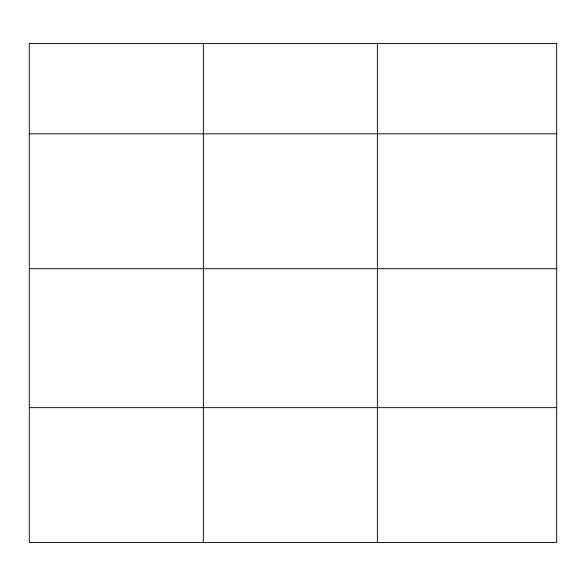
<?xml version="1.0" encoding="UTF-8"?>
<svg xmlns="http://www.w3.org/2000/svg" width="586" height="586" viewBox="0 0 586 586"><rect width="100%" height="100%" fill="white"/><g stroke="black" fill="none" stroke-linecap="round" stroke-linejoin="round"><path stroke-width="0.88" d="M29.3 133.828L556.7 133.828M29.3 268.696L556.7 268.696M29.3 407.644L556.7 407.644M377.384 43.496L377.384 542.504M203.342 43.496L203.342 542.504M556.7 43.496L29.3 43.496L29.3 542.504L556.7 542.504L556.7 43.496"/></g></svg>
